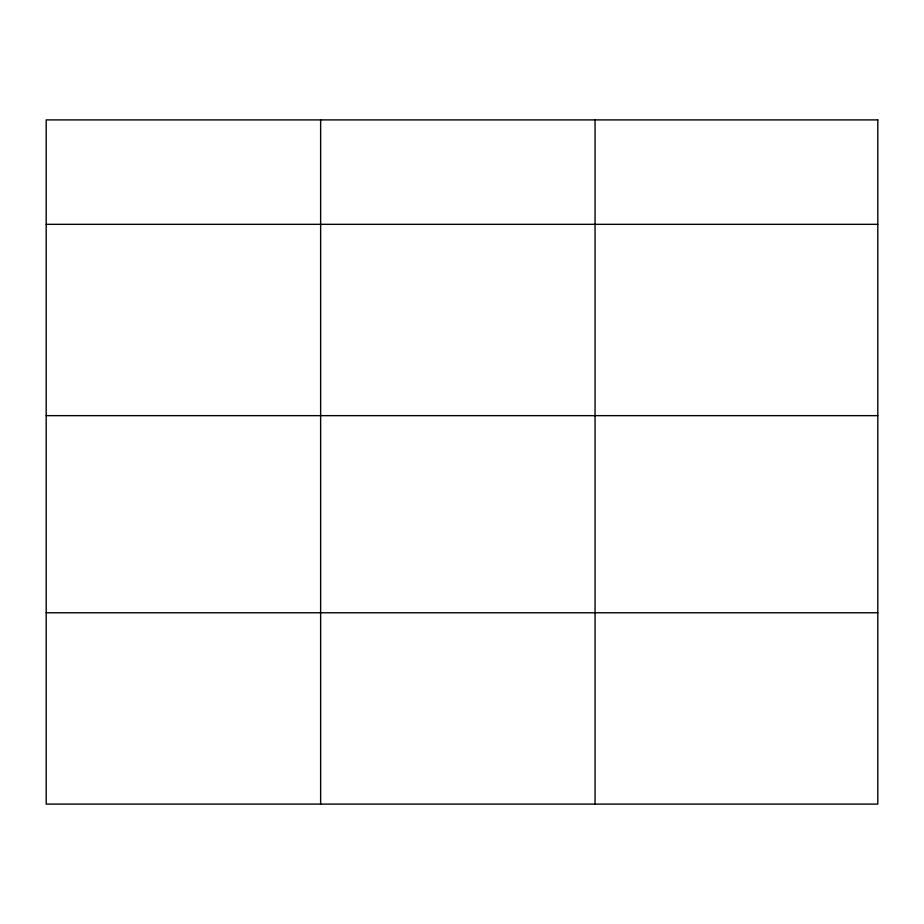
<?xml version="1.0" encoding="UTF-8"?>
<svg xmlns="http://www.w3.org/2000/svg" width="924" height="924" viewBox="0 0 924 924"><rect width="100%" height="100%" fill="white"/><g stroke="black" fill="none" stroke-linecap="round" stroke-linejoin="round"><path stroke-width="1.39" d="M46.2 224.324L877.8 224.324M46.2 415.65L877.8 415.65M46.2 612.774L877.8 612.774M595.056 119.901L595.056 804.099M320.628 119.901L320.628 804.099M877.8 119.901L46.2 119.901L46.2 804.099L877.8 804.099L877.8 119.901"/></g></svg>
